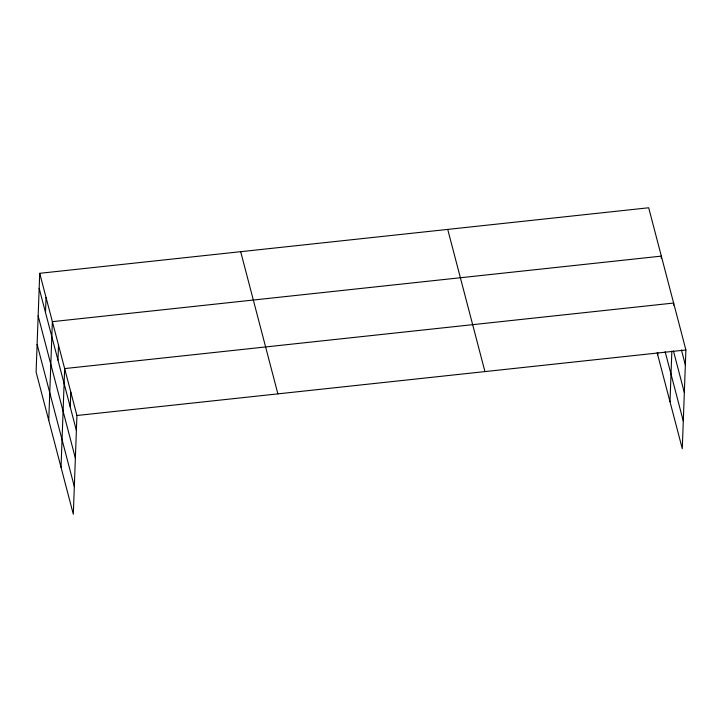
<?xml version="1.0" encoding="UTF-8"?>
<svg xmlns="http://www.w3.org/2000/svg" width="722" height="722" viewBox="0 0 722 722"><rect width="100%" height="100%" fill="white"/><g stroke="black" fill="none" stroke-linecap="round" stroke-linejoin="round"><path stroke-width="1.08" d="M39.719 273.313L36.1 372.038L73.31 514.226L76.929 415.502L39.719 273.313L648.69 207.774L685.9 349.962L682.281 448.687L657.173 352.742M45.495 312.473L46.046 297.482M48.753 420.385L52.372 321.66L661.343 256.12L661.262 258.259M57.968 360.107L58.509 345.116M61.036 467.305L64.655 368.581L673.617 303.041L673.545 305.18M70.242 407.027L70.792 392.037M657.715 354.845L657.796 352.634M669.998 401.766L671.857 351.136M76.929 415.502L685.9 349.962M681.442 350.026L685.349 364.953M673.455 351L684.339 392.587M665.152 351.74L683.292 421.052M447.73 229.406L484.94 371.586M240.679 251.689L277.889 393.869M39.168 288.304L76.388 430.493M38.158 315.938L75.368 458.118M37.111 344.403L74.33 486.592"/></g></svg>
